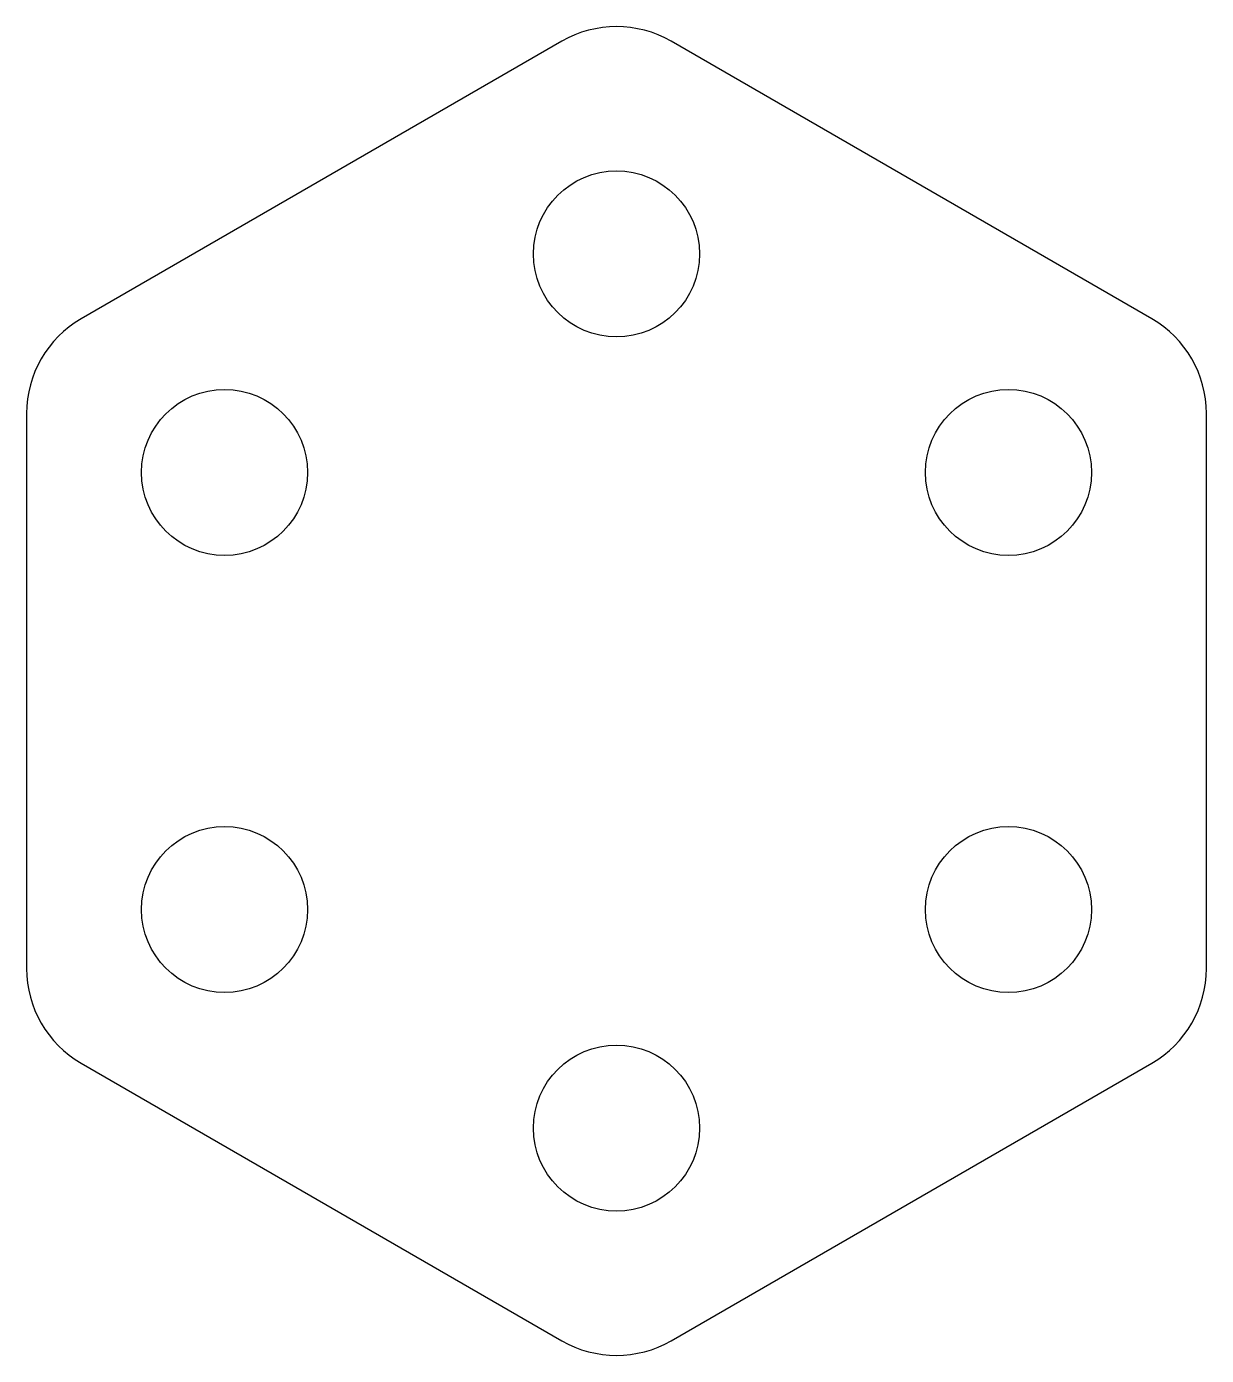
# Model space of a CAD drawing. Header units: inches. Extents: x -0.67 to 0.68, y -1.26 to 0.26.
import ezdxf

# ---------------------------------------------------------------- set-up
doc = ezdxf.new("R2010")
doc.units = ezdxf.units.IN
doc.header["$MEASUREMENT"] = 0

msp = doc.modelspace()

# ---------------------------------------------------------------- linework, layer by layer
msp.add_lwpolyline([(0.0625, -1.2433), (0.6125, -0.9258, 0.267949), (0.675, -0.8175), (0.675, -0.1825, 0.267949), (0.6125, -0.0742), (0.0625, 0.2433, 0.267949), (-0.0625, 0.2433), (-0.6125, -0.0742, 0.267949), (-0.675, -0.1825), (-0.675, -0.8175, 0.267949), (-0.6125, -0.9258), (-0.0625, -1.2433, 0.267949)], format="xyb", close=True)
for centre in [(0, 0), (-0.4485, -0.25), (0.4485, -0.25), (-0.4485, -0.75), (0.4485, -0.75), (0, -1)]:
    msp.add_circle(centre, 0.095)

doc.saveas('drawing.dxf')
